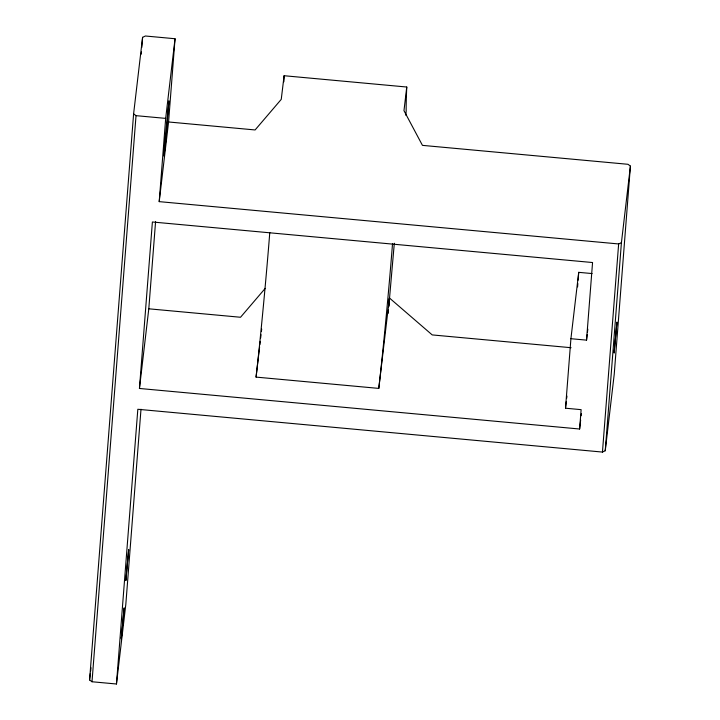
<?xml version="1.0" encoding="UTF-8"?>
<svg xmlns="http://www.w3.org/2000/svg" width="720" height="720" viewBox="0 0 720 720"><rect width="100%" height="100%" fill="white"/><g stroke="black" fill="none" stroke-linecap="round" stroke-linejoin="round"><path stroke-width="1.08" d="M283.86 81.81L284.103 75.726L406.755 87.021A447.372 8.46 -84.7 0 0 406.179 110.808L405.828 115.263M140.994 409.239L125.82 604.341L116.46 684L92.007 681.75L89.586 679.95L133.605 113.85L142.596 37.323L145.386 36L175.041 38.736L168.57 121.977L159.21 201.636L618.642 243.954L621.423 242.631L630.414 166.095L627.993 164.295L422.451 145.368L403.974 110.664L406.755 87.021M92.007 681.75L136.026 115.659L133.605 113.85M141.291 54.135L141.462 51.894M141.813 47.412L142.596 37.323M116.46 684L137.826 409.275L602.451 452.07L605.241 450.747L614.232 374.22L630.414 166.095M139.446 388.467L152.388 221.985L592.56 262.53L586.53 340.137L570.915 338.706L565.515 408.213L581.121 409.653L579.618 429.012L139.446 388.467L148.797 308.808L155.574 221.661M159.21 201.636L165.681 118.386L175.041 38.736M388.215 313.308L388.476 310.023M388.728 306.738L389.412 297.972L432.216 334.917L571.059 347.706M577.584 286.911L577.845 283.545M578.106 280.188L578.718 272.34L592.092 273.564M602.451 452.07L618.642 243.954M605.241 450.747L621.423 242.631M89.586 679.95L90.369 673.29M90.63 671.076L91.017 667.746M389.412 297.972L378.783 388.404L256.059 377.1L259.596 346.959M259.857 344.727L260.253 341.379M260.649 338.031L261.036 334.683M261.432 331.326L261.693 329.094M570.915 338.706L578.718 272.34M565.515 408.213L566.289 401.58M566.685 398.259L566.946 396.045M586.53 340.137L587.178 334.611M587.439 332.397L587.826 329.076M579.618 429.012L580.653 420.156M581.175 415.728L581.436 413.523M284.103 75.726L281.25 99.36L255.105 129.951L168.57 121.977M265.23 288.369L240.534 317.259L148.797 308.808M136.026 115.659L165.681 118.386M388.863 306.063A370.773 7.011 -84.7 0 1 389.142 302.778M389.331 300.591A370.773 7.011 -84.7 0 1 394.326 243.261M392.517 243.792A104.517 1.971 -84.7 0 1 378.783 388.404M269.784 232.488A104.517 1.971 -84.7 0 1 256.059 377.1M121.32 637.722L121.365 638.856L124.146 607.86L121.32 637.722M125.847 579.447L125.901 580.59L128.682 549.585L125.847 579.447M614.124 351.918L614.169 353.061L616.95 322.065L614.124 351.918M164.52 145.224L163.998 156.15L165.96 139.437L168.957 100.863L164.52 145.224"/></g></svg>
